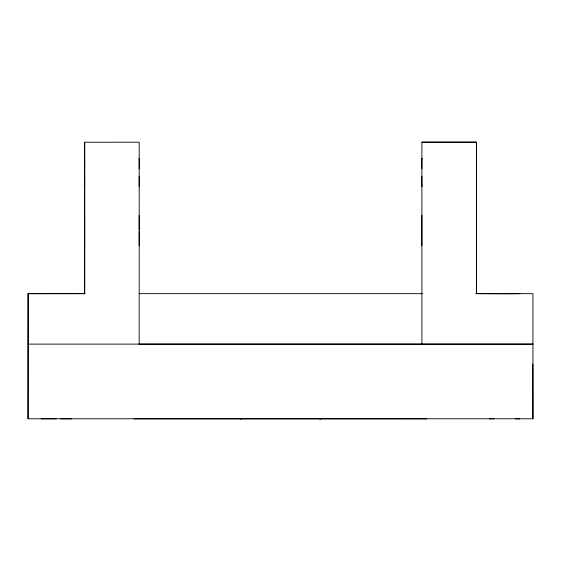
<?xml version="1.0" encoding="UTF-8"?>
<svg xmlns="http://www.w3.org/2000/svg" width="561" height="561" viewBox="0 0 561 561"><rect width="100%" height="100%" fill="white"/><g stroke="black" fill="none" stroke-linecap="round" stroke-linejoin="round"><path stroke-width="0.84" d="M421.879 344.433L421.893 142.15L476.415 142.15L476.408 293.676L532.95 293.662L532.936 418.772L28.05 418.787L28.078 293.669L84.669 293.627L84.676 142.214L139.205 142.206L139.177 344.412M28.113 293.634L28.05 418.787M84.669 293.627L84.669 142.214M139.184 158.833L139.184 158.356L139.191 168.826M421.893 186.161L421.893 186.645L421.886 176.168M421.893 158.854L421.893 158.37L421.893 168.847M476.415 158.854L476.415 158.377L476.415 168.847M476.422 293.648L476.436 142.157L421.907 142.164M532.845 364.026L532.936 418.772M134.009 418.85L426.844 418.822M28.12 344.117L532.95 344.117L139.184 344.117M241.525 418.772L240.143 418.779L241.518 418.779M28.078 293.669L85.181 293.676M139.177 293.648L422.482 293.676M475.7 293.641L515.573 293.684M519.297 293.669L519.816 293.669L489.529 293.669M41.745 418.787L41.226 418.794L56.373 418.794M71.002 418.794L71.513 418.794L60.293 418.787M490.034 418.794L489.522 418.794L493.953 418.794M515.37 418.801L519.809 418.794L519.29 418.794M71.009 293.655L71.52 293.655M476.415 186.645L476.415 176.168M139.184 186.624L139.184 176.147M139.184 215.424L139.184 229.786M139.184 245.676L139.184 231.314M84.655 158.349L84.662 168.826M84.655 186.624L84.655 176.147M84.655 215.424L84.655 229.786M84.655 245.676L84.655 231.314M476.408 215.417L476.408 245.711M421.879 215.417L421.879 245.711M320.92 418.779L319.539 418.779L320.92 418.779M41.752 293.648L41.233 293.655L41.752 293.655"/></g></svg>
